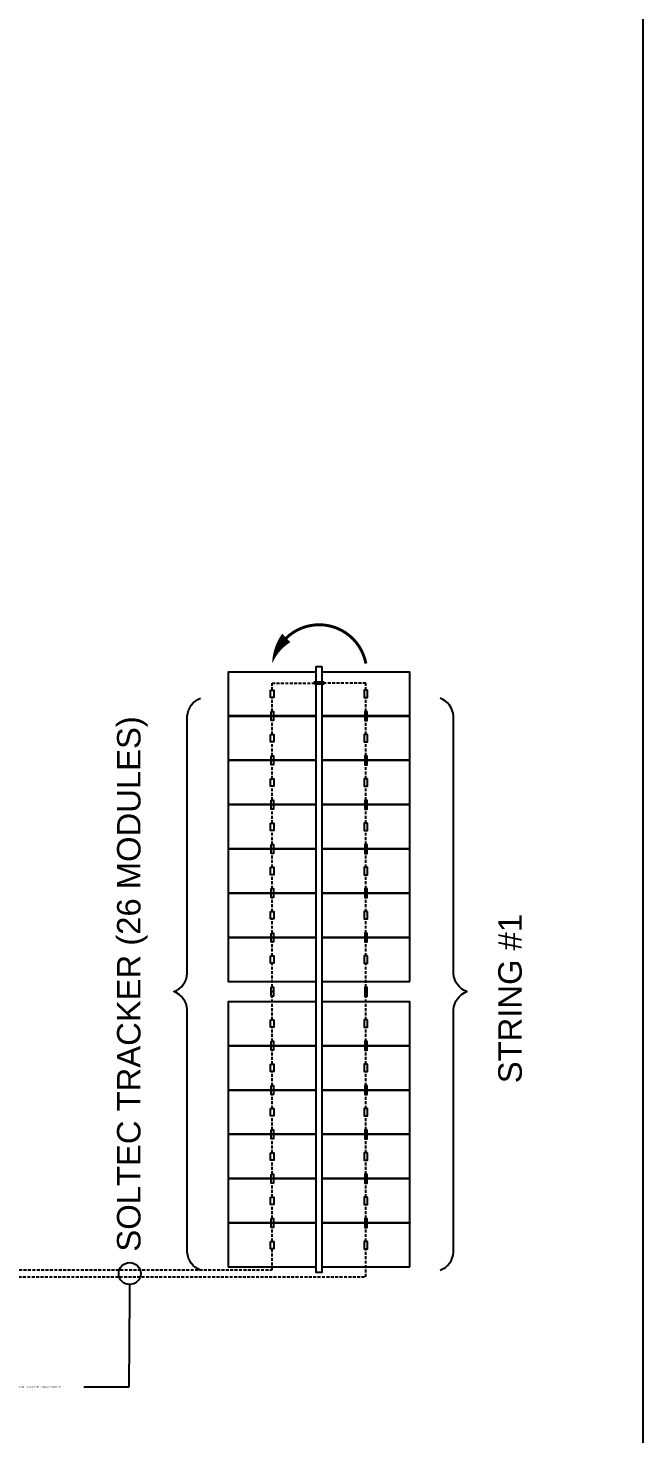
# Model space of a CAD drawing. Header units: feet. Extents: x -327 to 55127, y -2634 to 4121.
# Drawn here: x 1795.9 to 1848.4, y -2514 to -2394.2 of the extents above; entities that cross this region are included whole.
import ezdxf
from ezdxf import colors
from ezdxf.entities.mleader import LeaderData, LeaderLine
from ezdxf.math import Vec2, Vec3

# ---------------------------------------------------------------- set-up
doc = ezdxf.new("R2010")
doc.units = ezdxf.units.FT
doc.header["$MEASUREMENT"] = 0
doc.linetypes.add('HIDDEN', pattern=[0.375, 0.25, -0.125])
for name, color, linetype in [('E-HARN-COMP', 8, 'Continuous'), ('E-TRNK-CABL-NEG', 6, 'HIDDEN'), ('E-TRUNK-CABLE-POS', 6, 'HIDDEN'), ('G-ANNO-TEXT', 1, 'Continuous'), ('PVcase PV Modules (full frames)', 142, 'Continuous'), ('XREF', 7, 'Continuous')]:
    doc.layers.add(name, color=color, linetype=linetype)
doc.styles.add('NEI-A', font='arial.ttf')

# ---------------------------------------------------------------- blocks, each defined once
blk = doc.blocks.new('HT72-18X (2x13)')
for points in [[(50213.14, 17196.21), (50213.14, 17144.53), (50213.63, 17144.53), (50213.63, 17196.21), (50213.14, 17196.21)], [(50205.64, 17192.01), (50205.64, 17195.73), (50213.14, 17195.73), (50213.14, 17192.01), (50205.64, 17192.01)], [(50213.63, 17192.01), (50213.63, 17195.73), (50221.13, 17195.73), (50221.13, 17192.01), (50213.63, 17192.01)], [(50205.64, 17188.24), (50205.64, 17191.95), (50213.14, 17191.95), (50213.14, 17188.24), (50205.64, 17188.24)], [(50213.63, 17188.24), (50213.63, 17191.95), (50221.13, 17191.95), (50221.13, 17188.24), (50213.63, 17188.24)], [(50205.64, 17184.46), (50205.64, 17188.18), (50213.14, 17188.18), (50213.14, 17184.46), (50205.64, 17184.46)], [(50213.63, 17184.46), (50213.63, 17188.18), (50221.13, 17188.18), (50221.13, 17184.46), (50213.63, 17184.46)], [(50205.64, 17180.68), (50205.64, 17184.4), (50213.14, 17184.4), (50213.14, 17180.68), (50205.64, 17180.68)], [(50213.63, 17180.68), (50213.63, 17184.4), (50221.13, 17184.4), (50221.13, 17180.68), (50213.63, 17180.68)], [(50205.64, 17176.91), (50205.64, 17180.62), (50213.14, 17180.62), (50213.14, 17176.91), (50205.64, 17176.91)], [(50213.63, 17176.91), (50213.63, 17180.62), (50221.13, 17180.62), (50221.13, 17176.91), (50213.63, 17176.91)], [(50205.64, 17173.13), (50205.64, 17176.85), (50213.14, 17176.85), (50213.14, 17173.13), (50205.64, 17173.13)], [(50213.63, 17173.13), (50213.63, 17176.85), (50221.13, 17176.85), (50221.13, 17173.13), (50213.63, 17173.13)], [(50205.64, 17169.35), (50205.64, 17173.07), (50213.14, 17173.07), (50213.14, 17169.35), (50205.64, 17169.35)], [(50213.63, 17169.35), (50213.63, 17173.07), (50221.13, 17173.07), (50221.13, 17169.35), (50213.63, 17169.35)], [(50205.64, 17163.9), (50205.64, 17167.62), (50213.14, 17167.62), (50213.14, 17163.9), (50205.64, 17163.9)], [(50213.63, 17163.9), (50213.63, 17167.62), (50221.13, 17167.62), (50221.13, 17163.9), (50213.63, 17163.9)], [(50205.64, 17160.12), (50205.64, 17163.84), (50213.14, 17163.84), (50213.14, 17160.12), (50205.64, 17160.12)], [(50213.63, 17160.12), (50213.63, 17163.84), (50221.13, 17163.84), (50221.13, 17160.12), (50213.63, 17160.12)], [(50205.64, 17156.35), (50205.64, 17160.06), (50213.14, 17160.06), (50213.14, 17156.35), (50205.64, 17156.35)], [(50213.63, 17156.35), (50213.63, 17160.06), (50221.13, 17160.06), (50221.13, 17156.35), (50213.63, 17156.35)], [(50205.64, 17152.57), (50205.64, 17156.29), (50213.14, 17156.29), (50213.14, 17152.57), (50205.64, 17152.57)], [(50213.63, 17152.57), (50213.63, 17156.29), (50221.13, 17156.29), (50221.13, 17152.57), (50213.63, 17152.57)], [(50205.64, 17148.79), (50205.64, 17152.51), (50213.14, 17152.51), (50213.14, 17148.79), (50205.64, 17148.79)], [(50213.63, 17148.79), (50213.63, 17152.51), (50221.13, 17152.51), (50221.13, 17148.79), (50213.63, 17148.79)], [(50205.64, 17145.02), (50205.64, 17148.73), (50213.14, 17148.73), (50213.14, 17145.02), (50205.64, 17145.02)], [(50213.63, 17145.02), (50213.63, 17148.73), (50221.13, 17148.73), (50221.13, 17145.02), (50213.63, 17145.02)]]:
    blk.add_lwpolyline(points)
blk = doc.blocks.new('_DotBlank')
at = {"color": 0, "linetype": 'ByBlock', "lineweight": -2}
blk.add_line((-0.5, 0), (-1, 0), dxfattribs=at)
blk.add_circle((0, 0), 0.5, dxfattribs=at)
blk = doc.blocks.new('*U45')
at = {"layer": 'Defpoints'}
blk.add_lwpolyline([(0, 20.5), (31.005, 20.5), (31.005, 0), (0, 0)], close=True, dxfattribs=at)

msp = doc.modelspace()

# ---------------------------------------------------------------- linework, layer by layer
at = {"layer": 'E-HARN-COMP'}
for points in [[(1816.61, -2450.63), (1816.91, -2450.63), (1816.91, -2451.25), (1816.61, -2451.25)], [(1820.38, -2450.13), (1820.38, -2449.93), (1820.76, -2449.93), (1820.76, -2450.13)], [(1820.76, -2450.13), (1820.76, -2449.93), (1821.14, -2449.93), (1821.14, -2450.13)], [(1824.9, -2450.63), (1824.6, -2450.63), (1824.6, -2451.25), (1824.9, -2451.25)], [(1816.67, -2452.45), (1816.86, -2452.45), (1816.86, -2452.83), (1816.67, -2452.83)], [(1816.67, -2452.83), (1816.86, -2452.83), (1816.86, -2453.21), (1816.67, -2453.21)], [(1824.85, -2452.45), (1824.65, -2452.45), (1824.65, -2452.83), (1824.85, -2452.83)], [(1824.85, -2452.83), (1824.65, -2452.83), (1824.65, -2453.21), (1824.85, -2453.21)], [(1816.61, -2454.41), (1816.91, -2454.41), (1816.91, -2455.03), (1816.61, -2455.03)], [(1824.9, -2454.41), (1824.6, -2454.41), (1824.6, -2455.03), (1824.9, -2455.03)], [(1816.67, -2456.22), (1816.86, -2456.22), (1816.86, -2456.6), (1816.67, -2456.6)], [(1816.67, -2456.6), (1816.86, -2456.6), (1816.86, -2456.98), (1816.67, -2456.98)], [(1824.85, -2456.22), (1824.65, -2456.22), (1824.65, -2456.6), (1824.85, -2456.6)], [(1824.85, -2456.6), (1824.65, -2456.6), (1824.65, -2456.98), (1824.85, -2456.98)], [(1816.61, -2458.18), (1816.91, -2458.18), (1816.91, -2458.8), (1816.61, -2458.8)], [(1824.9, -2458.18), (1824.6, -2458.18), (1824.6, -2458.8), (1824.9, -2458.8)], [(1816.67, -2460), (1816.86, -2460), (1816.86, -2460.38), (1816.67, -2460.38)], [(1824.85, -2460), (1824.65, -2460), (1824.65, -2460.38), (1824.85, -2460.38)], [(1816.67, -2460.38), (1816.86, -2460.38), (1816.86, -2460.76), (1816.67, -2460.76)], [(1824.85, -2460.38), (1824.65, -2460.38), (1824.65, -2460.76), (1824.85, -2460.76)], [(1816.61, -2461.96), (1816.91, -2461.96), (1816.91, -2462.58), (1816.61, -2462.58)], [(1824.9, -2461.96), (1824.6, -2461.96), (1824.6, -2462.58), (1824.9, -2462.58)], [(1816.67, -2463.78), (1816.86, -2463.78), (1816.86, -2464.16), (1816.67, -2464.16)], [(1824.85, -2463.78), (1824.65, -2463.78), (1824.65, -2464.16), (1824.85, -2464.16)], [(1816.67, -2464.16), (1816.86, -2464.16), (1816.86, -2464.54), (1816.67, -2464.54)], [(1824.85, -2464.16), (1824.65, -2464.16), (1824.65, -2464.54), (1824.85, -2464.54)], [(1816.61, -2465.73), (1816.91, -2465.73), (1816.91, -2466.36), (1816.61, -2466.36)], [(1824.9, -2465.73), (1824.6, -2465.73), (1824.6, -2466.36), (1824.9, -2466.36)], [(1816.67, -2467.55), (1816.86, -2467.55), (1816.86, -2467.93), (1816.67, -2467.93)], [(1816.67, -2467.93), (1816.86, -2467.93), (1816.86, -2468.31), (1816.67, -2468.31)], [(1824.85, -2467.55), (1824.65, -2467.55), (1824.65, -2467.93), (1824.85, -2467.93)], [(1824.85, -2467.93), (1824.65, -2467.93), (1824.65, -2468.31), (1824.85, -2468.31)], [(1816.61, -2469.51), (1816.91, -2469.51), (1816.91, -2470.13), (1816.61, -2470.13)], [(1824.9, -2469.51), (1824.6, -2469.51), (1824.6, -2470.13), (1824.9, -2470.13)], [(1816.67, -2471.33), (1816.86, -2471.33), (1816.86, -2471.71), (1816.67, -2471.71)], [(1816.67, -2471.71), (1816.86, -2471.71), (1816.86, -2472.09), (1816.67, -2472.09)], [(1824.85, -2471.33), (1824.65, -2471.33), (1824.65, -2471.71), (1824.85, -2471.71)], [(1824.85, -2471.71), (1824.65, -2471.71), (1824.65, -2472.09), (1824.85, -2472.09)], [(1816.61, -2473.29), (1816.91, -2473.29), (1816.91, -2473.91), (1816.61, -2473.91)], [(1824.9, -2473.29), (1824.6, -2473.29), (1824.6, -2473.91), (1824.9, -2473.91)], [(1816.67, -2475.95), (1816.86, -2475.95), (1816.86, -2476.33), (1816.67, -2476.33)], [(1816.67, -2476.33), (1816.86, -2476.33), (1816.86, -2476.71), (1816.67, -2476.71)], [(1824.85, -2475.95), (1824.65, -2475.95), (1824.65, -2476.33), (1824.85, -2476.33)], [(1824.85, -2476.33), (1824.65, -2476.33), (1824.65, -2476.71), (1824.85, -2476.71)], [(1816.61, -2478.74), (1816.91, -2478.74), (1816.91, -2479.36), (1816.61, -2479.36)], [(1824.9, -2478.74), (1824.6, -2478.74), (1824.6, -2479.36), (1824.9, -2479.36)], [(1816.67, -2480.56), (1816.86, -2480.56), (1816.86, -2480.94), (1816.67, -2480.94)], [(1824.85, -2480.56), (1824.65, -2480.56), (1824.65, -2480.94), (1824.85, -2480.94)], [(1816.67, -2480.94), (1816.86, -2480.94), (1816.86, -2481.32), (1816.67, -2481.32)], [(1824.85, -2480.94), (1824.65, -2480.94), (1824.65, -2481.32), (1824.85, -2481.32)], [(1816.61, -2482.52), (1816.91, -2482.52), (1816.91, -2483.14), (1816.61, -2483.14)], [(1824.9, -2482.52), (1824.6, -2482.52), (1824.6, -2483.14), (1824.9, -2483.14)], [(1816.67, -2484.34), (1816.86, -2484.34), (1816.86, -2484.72), (1816.67, -2484.72)], [(1816.67, -2484.72), (1816.86, -2484.72), (1816.86, -2485.1), (1816.67, -2485.1)], [(1824.85, -2484.34), (1824.65, -2484.34), (1824.65, -2484.72), (1824.85, -2484.72)], [(1824.85, -2484.72), (1824.65, -2484.72), (1824.65, -2485.1), (1824.85, -2485.1)], [(1816.61, -2486.3), (1816.91, -2486.3), (1816.91, -2486.92), (1816.61, -2486.92)], [(1824.9, -2486.3), (1824.6, -2486.3), (1824.6, -2486.92), (1824.9, -2486.92)], [(1816.67, -2488.11), (1816.86, -2488.11), (1816.86, -2488.49), (1816.67, -2488.49)], [(1816.67, -2488.49), (1816.86, -2488.49), (1816.86, -2488.87), (1816.67, -2488.87)], [(1824.85, -2488.11), (1824.65, -2488.11), (1824.65, -2488.49), (1824.85, -2488.49)], [(1824.85, -2488.49), (1824.65, -2488.49), (1824.65, -2488.87), (1824.85, -2488.87)], [(1816.61, -2490.07), (1816.91, -2490.07), (1816.91, -2490.69), (1816.61, -2490.69)], [(1824.9, -2490.07), (1824.6, -2490.07), (1824.6, -2490.69), (1824.9, -2490.69)], [(1816.67, -2491.89), (1816.86, -2491.89), (1816.86, -2492.27), (1816.67, -2492.27)], [(1816.67, -2492.27), (1816.86, -2492.27), (1816.86, -2492.65), (1816.67, -2492.65)], [(1824.85, -2491.89), (1824.65, -2491.89), (1824.65, -2492.27), (1824.85, -2492.27)], [(1824.85, -2492.27), (1824.65, -2492.27), (1824.65, -2492.65), (1824.85, -2492.65)], [(1816.61, -2493.85), (1816.91, -2493.85), (1816.91, -2494.47), (1816.61, -2494.47)], [(1824.9, -2493.85), (1824.6, -2493.85), (1824.6, -2494.47), (1824.9, -2494.47)], [(1816.67, -2495.67), (1816.86, -2495.67), (1816.86, -2496.05), (1816.67, -2496.05)], [(1816.67, -2496.05), (1816.86, -2496.05), (1816.86, -2496.43), (1816.67, -2496.43)], [(1824.85, -2495.67), (1824.65, -2495.67), (1824.65, -2496.05), (1824.85, -2496.05)], [(1824.85, -2496.05), (1824.65, -2496.05), (1824.65, -2496.43), (1824.85, -2496.43)], [(1816.61, -2497.62), (1816.91, -2497.62), (1816.91, -2498.25), (1816.61, -2498.25)], [(1824.9, -2497.62), (1824.6, -2497.62), (1824.6, -2498.25), (1824.9, -2498.25)]]:
    msp.add_lwpolyline(points, close=True, dxfattribs=at)
at = {"layer": 'E-TRNK-CABL-NEG'}
for points in [[(1816.76, -2450.63), (1816.76, -2450.03), (1820.38, -2450.03)], [(1824.75, -2452.45), (1824.75, -2451.25)], [(1816.76, -2454.41), (1816.76, -2453.21)], [(1824.75, -2456.22), (1824.75, -2455.03)], [(1816.76, -2458.18), (1816.76, -2456.98)], [(1824.75, -2460), (1824.75, -2458.8)], [(1816.76, -2461.96), (1816.76, -2460.76)], [(1824.75, -2463.78), (1824.75, -2462.58)], [(1816.76, -2465.73), (1816.76, -2464.54)], [(1824.75, -2467.55), (1824.75, -2466.36)], [(1816.76, -2469.51), (1816.76, -2468.31)], [(1824.75, -2471.33), (1824.75, -2470.13)], [(1816.76, -2473.29), (1816.76, -2472.09)], [(1824.75, -2475.95), (1824.75, -2473.91)], [(1816.76, -2478.74), (1816.76, -2476.71)], [(1824.75, -2480.56), (1824.75, -2479.36)], [(1816.76, -2482.52), (1816.76, -2481.32)], [(1824.75, -2484.34), (1824.75, -2483.14)], [(1816.76, -2486.3), (1816.76, -2485.1)], [(1824.75, -2488.11), (1824.75, -2486.92)], [(1816.76, -2490.07), (1816.76, -2488.87)], [(1824.75, -2491.89), (1824.75, -2490.69)], [(1816.76, -2493.85), (1816.76, -2492.65)], [(1824.75, -2495.67), (1824.75, -2494.47)], [(1816.76, -2497.62), (1816.76, -2496.43)]]:
    msp.add_lwpolyline(points, dxfattribs=at)
at = {"layer": 'E-TRUNK-CABLE-POS'}
for points in [[(1824.75, -2450.63), (1824.75, -2450.03), (1821.14, -2450.03)], [(1816.76, -2452.45), (1816.76, -2451.25)], [(1824.75, -2454.41), (1824.75, -2453.21)], [(1816.76, -2456.22), (1816.76, -2455.03)], [(1824.75, -2458.18), (1824.75, -2456.98)], [(1816.76, -2460), (1816.76, -2458.8)], [(1824.75, -2461.96), (1824.75, -2460.76)], [(1816.76, -2463.78), (1816.76, -2462.58)], [(1824.75, -2465.73), (1824.75, -2464.54)], [(1816.76, -2467.55), (1816.76, -2466.36)], [(1824.75, -2469.51), (1824.75, -2468.31)], [(1816.76, -2471.33), (1816.76, -2470.13)], [(1824.75, -2473.29), (1824.75, -2472.09)], [(1816.76, -2475.95), (1816.76, -2473.91)], [(1824.75, -2478.74), (1824.75, -2476.71)], [(1816.76, -2480.56), (1816.76, -2479.36)], [(1824.75, -2482.52), (1824.75, -2481.32)], [(1816.76, -2484.34), (1816.76, -2483.14)], [(1824.75, -2486.3), (1824.75, -2485.1)], [(1816.76, -2488.11), (1816.76, -2486.92)], [(1824.75, -2490.07), (1824.75, -2488.87)], [(1816.76, -2491.89), (1816.76, -2490.69)], [(1824.75, -2493.85), (1824.75, -2492.65)], [(1816.76, -2495.67), (1816.76, -2494.47)], [(1824.75, -2497.62), (1824.75, -2496.43)]]:
    msp.add_lwpolyline(points, dxfattribs=at)
at = {"layer": 'G-ANNO-TEXT', "flags": 128}
for points, format in [([(1816.76, -2448.36, 0, 1, -0.149992), (1817.96, -2446.18, 0.25, 0.25, -0.596469), (1824.75, -2448.36, 0, 0, 0)], "xyseb"), ([(1810.66, -2500.08, -0.298343), (1809.52, -2498.54), (1809.52, -2477.87), (1809.52, -2477.87, 0.298343), (1808.38, -2476.33, 0.298343), (1809.52, -2474.78), (1809.52, -2474.36), (1809.52, -2452.85, -0.298343), (1810.66, -2451.31)], "xyb"), ([(1831.08, -2500.08, 0.298343), (1832.22, -2498.54), (1832.22, -2477.87), (1832.22, -2477.87, -0.298343), (1833.36, -2476.33, -0.298343), (1832.22, -2474.78), (1832.22, -2474.36), (1832.22, -2452.85, 0.298343), (1831.08, -2451.31)], "xyb")]:
    msp.add_lwpolyline(points, format=format, dxfattribs=at)
at = {"layer": 'XREF', "flags": 128}
msp.add_lwpolyline([(1828.5, -2496.02), (1828.5, -2496.08)], dxfattribs=at)

# ---------------------------------------------------------------- block references
at = {"layer": 'PVcase PV Modules (full frames)', "color": 140, "true_color": 0x00bfff, "xscale": -1}
msp.add_blockref('HT72-18X (2x13)', (52034.14, -19644.81), dxfattribs=at)

# ---------------------------------------------------------------- texts
at = {"layer": 'G-ANNO-TEXT', "char_height": 2, "rotation": 90, "style": 'NEI-A', "bg_fill": 3, "box_fill_scale": 1.5, "bg_fill_color": 256, "bg_fill_transparency": 0}
for s, insert, width, attachment_point in [('\\pxqc;SOLTEC TRACKER (26 MODULES)', (1803.53, -2452.89, -3.82), 45.563, 3), ('STRING #1', (1838.07, -2469.7, -3.82), 14.312, 9)]:
    msp.add_mtext(s, dxfattribs=dict(at, insert=insert, width=width, attachment_point=attachment_point))

# ---------------------------------------------------------------- next in the draw order: leaders
at = {"layer": 'G-ANNO-TEXT'}
ml = msp.add_multileader_mtext('Standard', dxfattribs=at)
ml.set_content('UNDERGROUND 2-1/C STRING JUMPERS IN CONDUIT WITH STUB-UPS AT BOTH ENDS', color=256, style='NEI-A')
ml.set_leader_properties()
ml.set_arrow_properties(name='DOTBLANK')
ml.build(insert=Vec2(0, 0))
ml.multileader.update_dxf_attribs({"dogleg_length": 0.36, "arrow_head_size": 1.88})
ctx = ml.context
ctx.base_point, ctx.char_height, ctx.arrow_head_size, ctx.landing_gap_size, ctx.plane_origin = Vec3(1791.03, -2510.04, -1.91), 0.1, 1.88, 1.92, Vec3(2308.45, -2791.99, -1.91)
ctx.text_align_type = 2
notes = []
notes.append((ctx, [(1, (1, 1, 0), (1804.53, -2510.04, -1.91), (-1, 0), 3.84, [(1, [(1804.61, -2500.36, -1.91)], 0, [])])]))
ctx.mtext.insert, ctx.mtext.width, ctx.mtext.alignment, ctx.mtext.flow_direction = Vec3(1798.77, -2509.99, -1.91), 38.5891, 3, 5
ctx.mtext.has_bg_fill, ctx.mtext.bg_color, ctx.mtext.bg_scale_factor, ctx.mtext.bg_transparency, ctx.mtext.use_window_bg_color = 1, -1073741824, 1, 0, 1
for ctx, leaders in notes:
    for number, flags, end, landing, length, lines in leaders:
        leader = LeaderData()
        leader.index, (leader.has_last_leader_line, leader.has_dogleg_vector, leader.attachment_direction) = number, flags
        leader.last_leader_point, leader.dogleg_vector, leader.dogleg_length = Vec3(end), Vec3(landing), length
        for number, points, colour, breaks in lines:
            line = LeaderLine()
            line.index, line.vertices, line.color, line.breaks = number, Vec3.list(points), colors.encode_raw_color(colour), breaks
            leader.lines.append(line)
        ctx.leaders.append(leader)

# ---------------------------------------------------------------- next in the draw order: linework, layer by layer
at = {"layer": 'E-TRNK-CABL-NEG'}
msp.add_lwpolyline([(1737.01, -2500.64), (1824.75, -2500.64), (1824.75, -2498.25)], dxfattribs=at)
at = {"layer": 'E-TRUNK-CABLE-POS'}
msp.add_lwpolyline([(1737.81, -2500.04), (1816.76, -2500.04), (1816.76, -2498.25)], dxfattribs=at)

# ---------------------------------------------------------------- next in the draw order: block references
at = {"layer": 'Defpoints', "xscale": 20, "yscale": 20, "zscale": 20}
msp.add_blockref('*U45', (1228.27, -2564.5, -1.91), dxfattribs=at)

doc.saveas('drawing.dxf')
